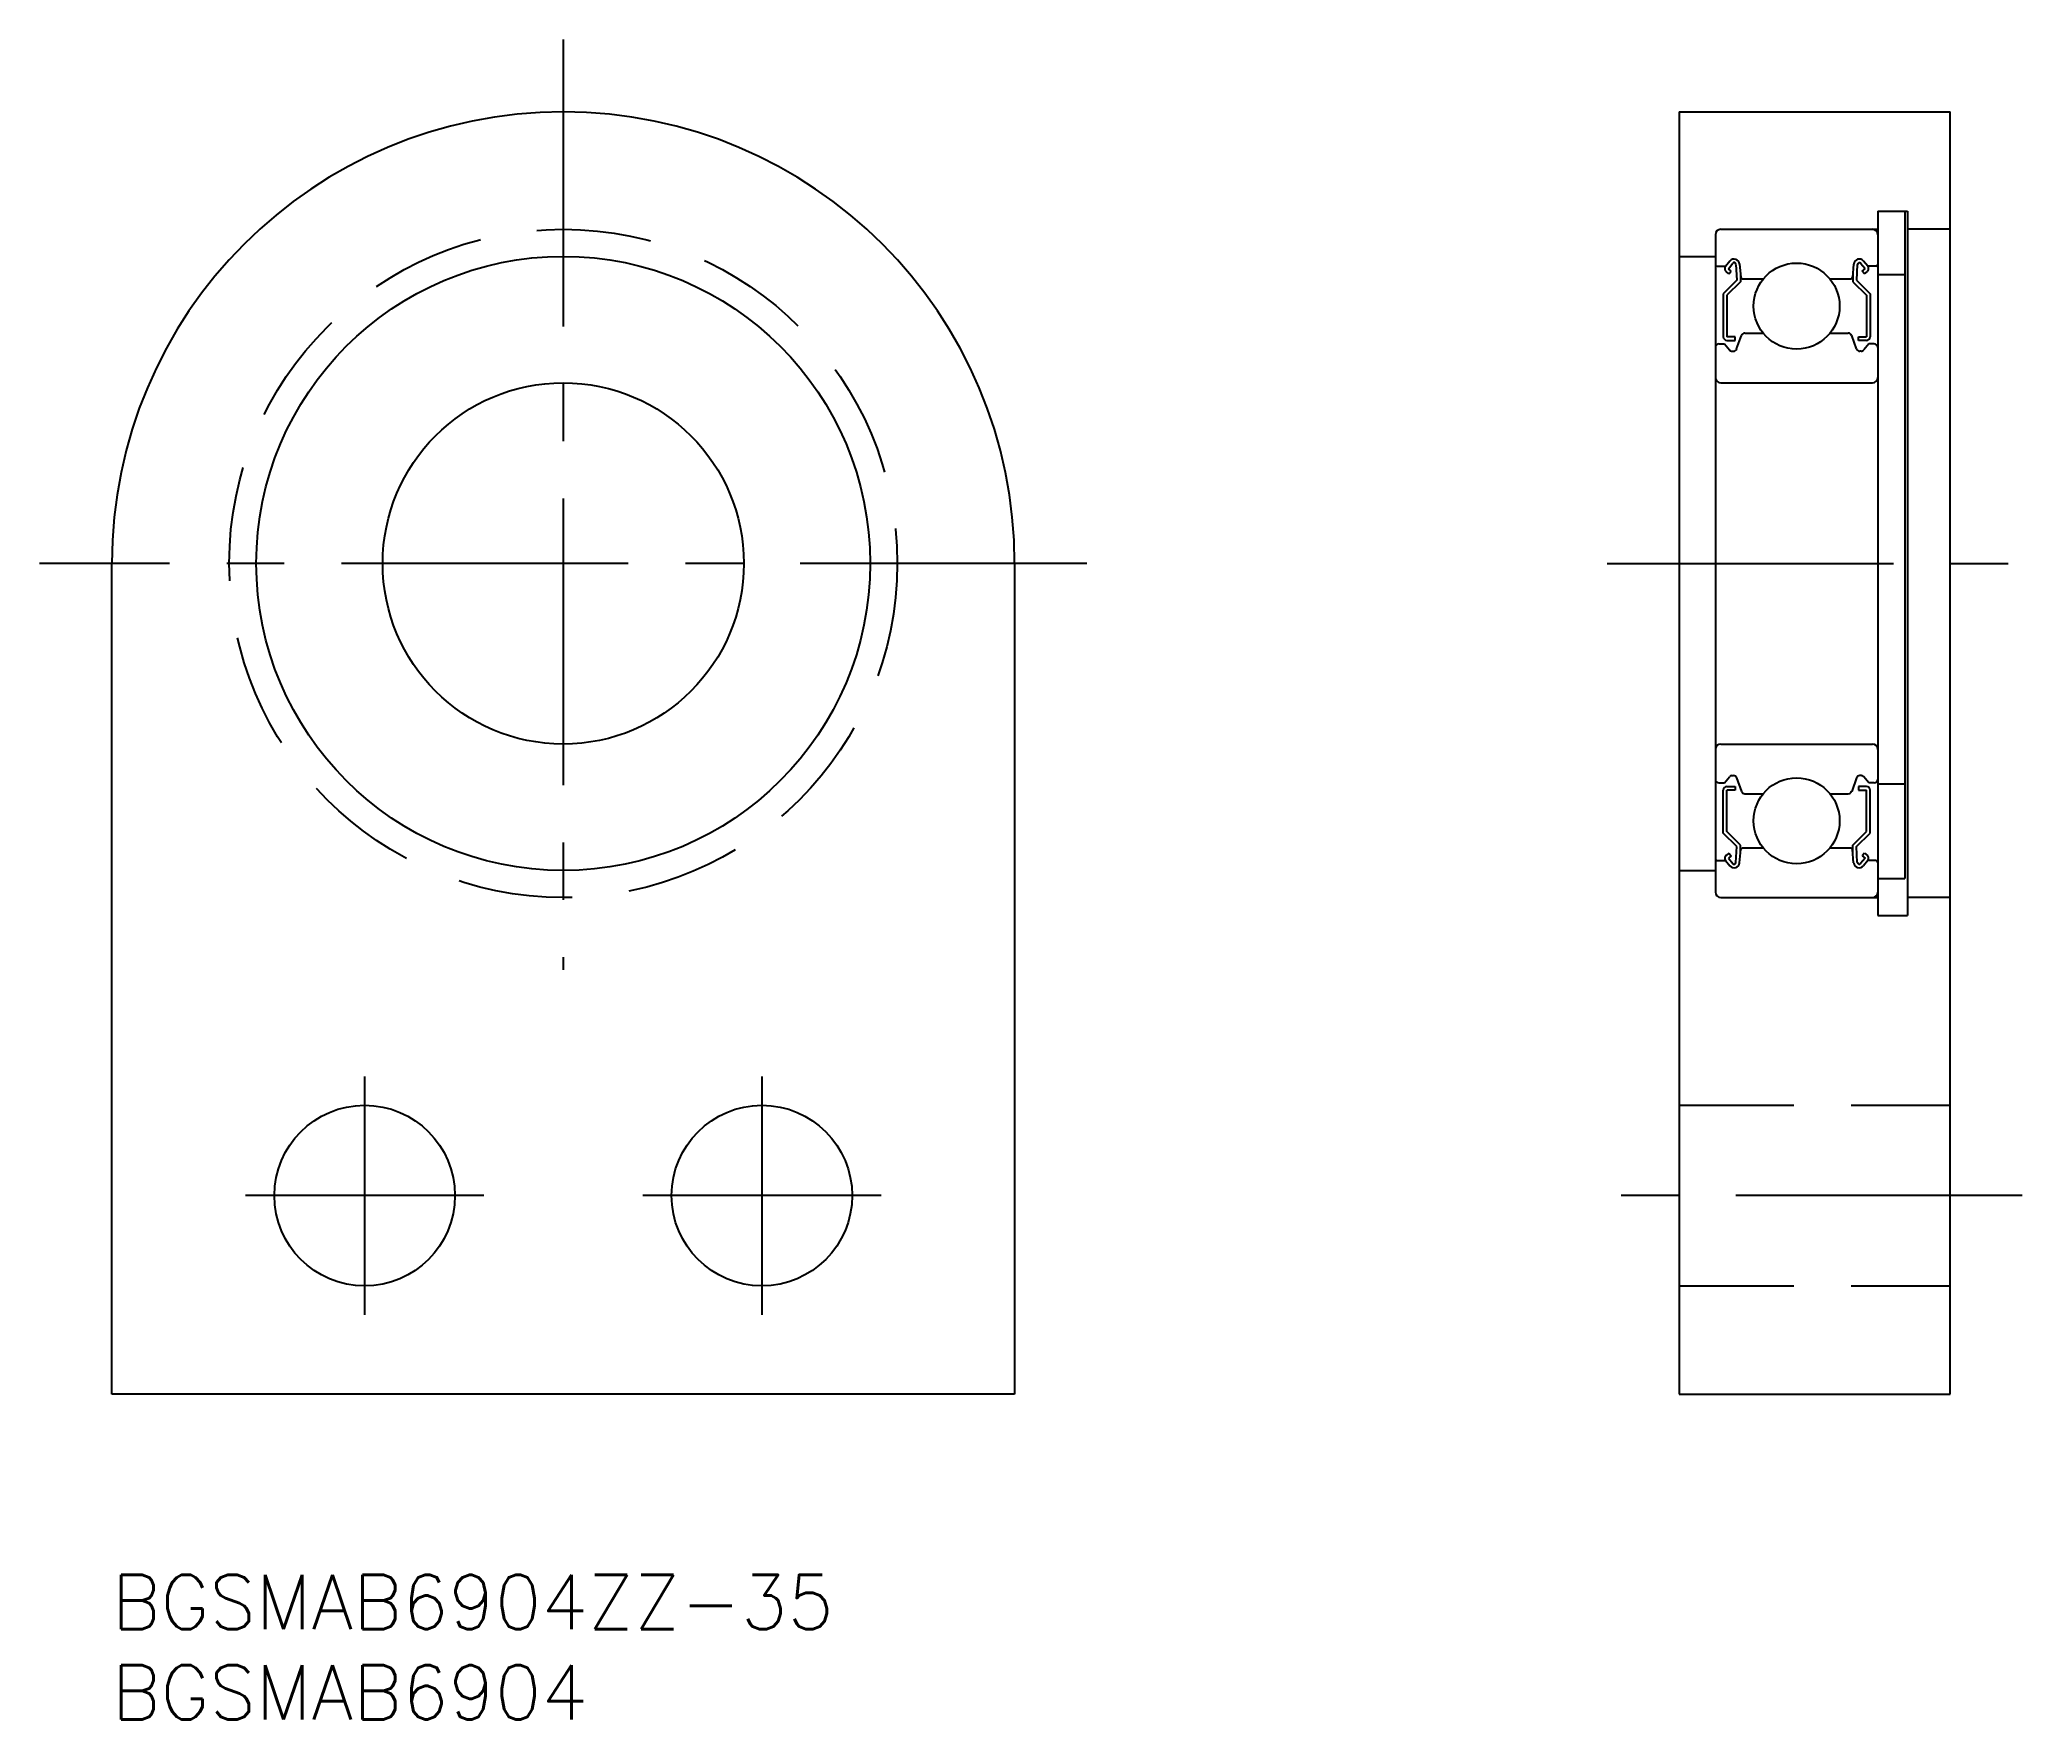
# Model space of a CAD drawing. Extents: x -4 to 106, y -8 to 85.
import ezdxf

# ---------------------------------------------------------------- set-up
doc = ezdxf.new("R2010")
doc.units = 0
doc.header["$LTSCALE"] = 0.5
doc.linetypes.add('CENTER', pattern=[50.8, 31.75, -6.35, 6.35, -6.35])
doc.linetypes.add('DASHED', pattern=[19.05, 12.7, -6.35])
for name, color, linetype in [('MSM_CENTER', 1, 'CENTER'), ('MSM_CONTINUOUS', 7, 'CONTINUOUS'), ('MSM_DASHED', 4, 'DASHED'), ('MSM_PART_NUMBER', 7, 'CONTINUOUS')]:
    doc.layers.add(name, color=color, linetype=linetype)
doc.styles.get("Standard").update_dxf_attribs({"font": 'txt.shx', "height": 3, "bigfont": 'bigfont.shx'})

# ---------------------------------------------------------------- blocks, each defined once
blk = doc.blocks.new('*U4')
at = {"layer": 'MSM_PART_NUMBER'}
blk.add_text('BGSMAB6904ZZ-35', height=3, dxfattribs=at).set_placement((0, -3))
blk = doc.blocks.new('*U5')
at = {"layer": 'MSM_PART_NUMBER'}
blk.add_text('BGSMAB6904', height=3, dxfattribs=at).set_placement((0, -8))

msp = doc.modelspace()

# ---------------------------------------------------------------- linework, layer by layer
at = {"layer": 'MSM_CENTER'}
for p, q in [((25, 85), (25, 33.5)), ((54, 56), (-4, 56)), ((82.81, 56), (105.81, 56)), ((14, 27.6), (14, 14.4)), ((36, 27.6), (36, 14.4)), ((20.6, 21), (7.4, 21)), ((42.6, 21), (29.4, 21)), ((105.81, 21), (82.81, 21))]:
    msp.add_line(p, q, dxfattribs=at)
at = {"layer": 'MSM_CONTINUOUS'}
for p, q in [((86.81, 81), (86.81, 10)), ((86.81, 81), (101.81, 81)), ((101.81, 10), (101.81, 81)), ((97.81, 75.5), (99.46, 75.5)), ((97.81, 75.5), (97.81, 36.5)), ((99.31, 75.5, -0.5), (99.31, 38.55, -0.5)), ((99.46, 75.5), (99.46, 36.5)), ((88.81, 74.2), (88.81, 37.8)), ((89.11, 74.5), (97.81, 74.5)), ((101.81, 74.5), (99.46, 74.5)), ((86.81, 73), (88.81, 73)), ((89.37, 72.45), (89.62, 72.75)), ((89.53, 72.32), (89.78, 72.62)), ((89.95, 72.56), (90, 71.68)), ((90.15, 72.58), (90.22, 71.84)), ((96.47, 72.57), (96.41, 71.84)), ((96.67, 72.56), (96.63, 71.68)), ((97.1, 72.32), (96.85, 72.61)), ((97.25, 72.45), (97.01, 72.74)), ((88.91, 72.45), (89.37, 72.45)), ((90, 71.68), (89.25, 70.93)), ((89.55, 72.04), (89.4, 72.17)), ((90.2, 71.6), (89.45, 70.85)), ((89.68, 72.19), (89.53, 72.32)), ((89.55, 72.04), (89.68, 72.19)), ((90.2, 72.07), (90.2, 71.6)), ((90.32, 71.75), (91.46, 71.75)), ((95.16, 71.75), (96.31, 71.75)), ((96.43, 72.07), (96.43, 71.6)), ((96.43, 71.6), (97.18, 70.85)), ((96.63, 71.68), (97.38, 70.93)), ((96.95, 72.19), (97.1, 72.32)), ((97.07, 72.04), (96.95, 72.19)), ((97.07, 72.04), (97.23, 72.17)), ((97.71, 72.45), (97.25, 72.45)), ((97.81, 72), (99.31, 72)), ((89.25, 70.93), (89.25, 68.55)), ((89.45, 70.85), (89.45, 68.55)), ((97.18, 70.85), (97.18, 68.55)), ((97.38, 70.93), (97.38, 68.55)), ((89.01, 68.15), (89.31, 68.15)), ((89.31, 68.15), (89.59, 67.82)), ((89.9, 68.55), (89.45, 68.55)), ((89.45, 68.35), (89.9, 68.35)), ((89.9, 68.35), (89.9, 68.55)), ((89.99, 67.88), (90.26, 68.62)), ((90.45, 68.75), (91.46, 68.75)), ((95.16, 68.75), (96.17, 68.75)), ((96.63, 67.88), (96.36, 68.62)), ((96.73, 68.35), (96.73, 68.55)), ((96.73, 68.55), (97.18, 68.55)), ((97.18, 68.35), (96.73, 68.35)), ((97.31, 68.15), (97.04, 67.82)), ((97.61, 68.15), (97.31, 68.15)), ((89.74, 67.75), (89.81, 67.75)), ((96.88, 67.75), (96.82, 67.75)), ((89.11, 66), (97.51, 66)), ((0, 10), (0, 56)), ((50, 56), (50, 10)), ((89.11, 46), (97.51, 46)), ((89.31, 43.85), (89.59, 44.18)), ((89.74, 44.25), (89.81, 44.25)), ((89.99, 44.12), (90.26, 43.38)), ((96.63, 44.12), (96.36, 43.38)), ((96.88, 44.25), (96.82, 44.25)), ((97.31, 43.85), (97.04, 44.18)), ((89.01, 43.85), (89.31, 43.85)), ((89.25, 41.07), (89.25, 43.45)), ((89.45, 43.65), (89.9, 43.65)), ((89.9, 43.45), (89.45, 43.45)), ((89.45, 41.15), (89.45, 43.45)), ((89.9, 43.65), (89.9, 43.45)), ((90.45, 43.25), (91.46, 43.25)), ((90.7, 43.25), (90.7, 43.25)), ((95.16, 43.25), (96.17, 43.25)), ((96.73, 43.65), (96.73, 43.45)), ((97.18, 43.65), (96.73, 43.65)), ((96.73, 43.45), (97.18, 43.45)), ((97.18, 41.15), (97.18, 43.45)), ((97.61, 43.85), (97.31, 43.85)), ((97.38, 41.07), (97.38, 43.45)), ((97.81, 43.8), (99.31, 43.8)), ((90, 40.32), (89.25, 41.07)), ((90.2, 40.4), (89.45, 41.15)), ((96.43, 40.4), (97.18, 41.15)), ((96.63, 40.32), (97.38, 41.07)), ((88.91, 39.55), (89.37, 39.55)), ((89.37, 39.55), (89.62, 39.25)), ((89.55, 39.96), (89.4, 39.83)), ((89.68, 39.81), (89.53, 39.68)), ((89.53, 39.68), (89.78, 39.38)), ((89.55, 39.96), (89.68, 39.81)), ((89.95, 39.44), (90, 40.32)), ((90.15, 39.42), (90.22, 40.16)), ((90.2, 39.93), (90.2, 40.4)), ((90.32, 40.25), (91.46, 40.25)), ((95.16, 40.25), (96.31, 40.25)), ((96.47, 39.43), (96.41, 40.16)), ((96.43, 39.93), (96.43, 40.4)), ((96.67, 39.44), (96.63, 40.32)), ((97.1, 39.68), (96.85, 39.39)), ((97.07, 39.96), (96.95, 39.81)), ((96.95, 39.81), (97.1, 39.68)), ((97.25, 39.55), (97.01, 39.26)), ((97.07, 39.96), (97.23, 39.83)), ((97.71, 39.55), (97.25, 39.55)), ((86.81, 39), (88.81, 39)), ((97.81, 38.55), (99.31, 38.55)), ((89.11, 37.5), (97.81, 37.5)), ((101.81, 37.5), (99.46, 37.5)), ((97.81, 36.5), (99.46, 36.5)), ((50, 10), (0, 10)), ((86.81, 10), (101.81, 10))]:
    msp.add_line(p, q, dxfattribs=at)
for centre, radius in [((25, 56), 17), ((93.31, 70.25), 2.38), ((25, 56), 10), ((93.31, 41.75), 2.38), ((14, 21), 5), ((36, 21), 5)]:
    msp.add_circle(centre, radius, dxfattribs=at)
for centre, radius, start, end in [((25, 56), 25, 0, 180), ((89.11, 74.2), 0.3, 90, 180), ((97.51, 74.2), 0.3, 0, 90), ((88.91, 72.55), 0.1, 180, 270), ((89.85, 72.55), 0.3, 4.9967, 140.001), ((89.85, 72.56), 0.1, 2.8199, 140.0012), ((96.78, 72.55), 0.303, 40.0459, 175.0793), ((96.78, 72.55), 0.103, 39.874, 175.0048), ((97.71, 72.55), 0.1, 269.9995, 359.9913), ((89.53, 72.32), 0.2, 140.001, 230.0801), ((90.32, 71.85), 0.1, 184.9967, 269.9995), ((96.31, 71.85), 0.1, 269.9995, 354.8557), ((97.1, 72.32), 0.2, 309.9138, 40.1318), ((89.01, 67.95), 0.2, 90, 180), ((89.45, 68.55), 0.2, 180, 270), ((90.45, 68.55), 0.2, 90, 159.9919), ((96.17, 68.55), 0.2, 19.8845, 90.0002), ((97.18, 68.55), 0.2, 269.9998, 359.9956), ((97.61, 67.95), 0.2, 359.9956, 90.0002), ((89.74, 67.95), 0.2, 219.9921, 270), ((89.81, 67.95), 0.2, 270, 339.9919), ((96.82, 67.95), 0.2, 199.8883, 269.9998), ((96.88, 67.95), 0.2, 269.9998, 319.8616), ((89.11, 66.3), 0.3, 180, 270), ((97.51, 66.3), 0.3, 270, 0), ((89.11, 45.7), 0.3, 90, 180), ((97.51, 45.7), 0.3, 0, 90), ((89.01, 44.05), 0.2, 180, 270), ((89.74, 44.05), 0.2, 90, 140.0079), ((89.81, 44.05), 0.2, 20.0081, 90), ((96.82, 44.05), 0.2, 90.0002, 160.1117), ((96.88, 44.05), 0.2, 40.1384, 90.0002), ((97.61, 44.05), 0.2, 269.9998, 0.0044), ((89.45, 43.45), 0.2, 90, 180), ((90.45, 43.45), 0.2, 200.0081, 270), ((96.17, 43.45), 0.2, 269.9998, 340.1155), ((97.18, 43.45), 0.2, 0.0044, 90.0002), ((88.91, 39.45), 0.1, 90, 180), ((89.53, 39.68), 0.2, 129.9199, 219.999), ((90.32, 40.15), 0.1, 90.0005, 175.0033), ((96.31, 40.15), 0.1, 5.1443, 90.0005), ((97.1, 39.68), 0.2, 319.8682, 50.0862), ((97.71, 39.45), 0.1, 0.0087, 90.0005), ((89.85, 39.45), 0.3, 219.999, 355.0033), ((89.85, 39.44), 0.1, 219.9988, 357.1801), ((96.78, 39.45), 0.303, 184.9207, 319.9541), ((96.78, 39.45), 0.103, 184.9952, 320.126), ((89.11, 37.8), 0.3, 180, 270), ((97.51, 37.8), 0.3, 270, 0)]:
    msp.add_arc(centre, radius, start, end, dxfattribs=at)
at = {"layer": 'MSM_DASHED'}
for p, q in [((86.81, 26), (101.81, 26)), ((86.81, 16), (101.81, 16))]:
    msp.add_line(p, q, dxfattribs=at)
msp.add_circle((25, 56), 18.5, dxfattribs=at)

# ---------------------------------------------------------------- block references
at = {"layer": 'MSM_CONTINUOUS'}
for name in ['*U4', '*U5']:
    msp.add_blockref(name, (0, 0), dxfattribs=at)

doc.saveas('drawing.dxf')
